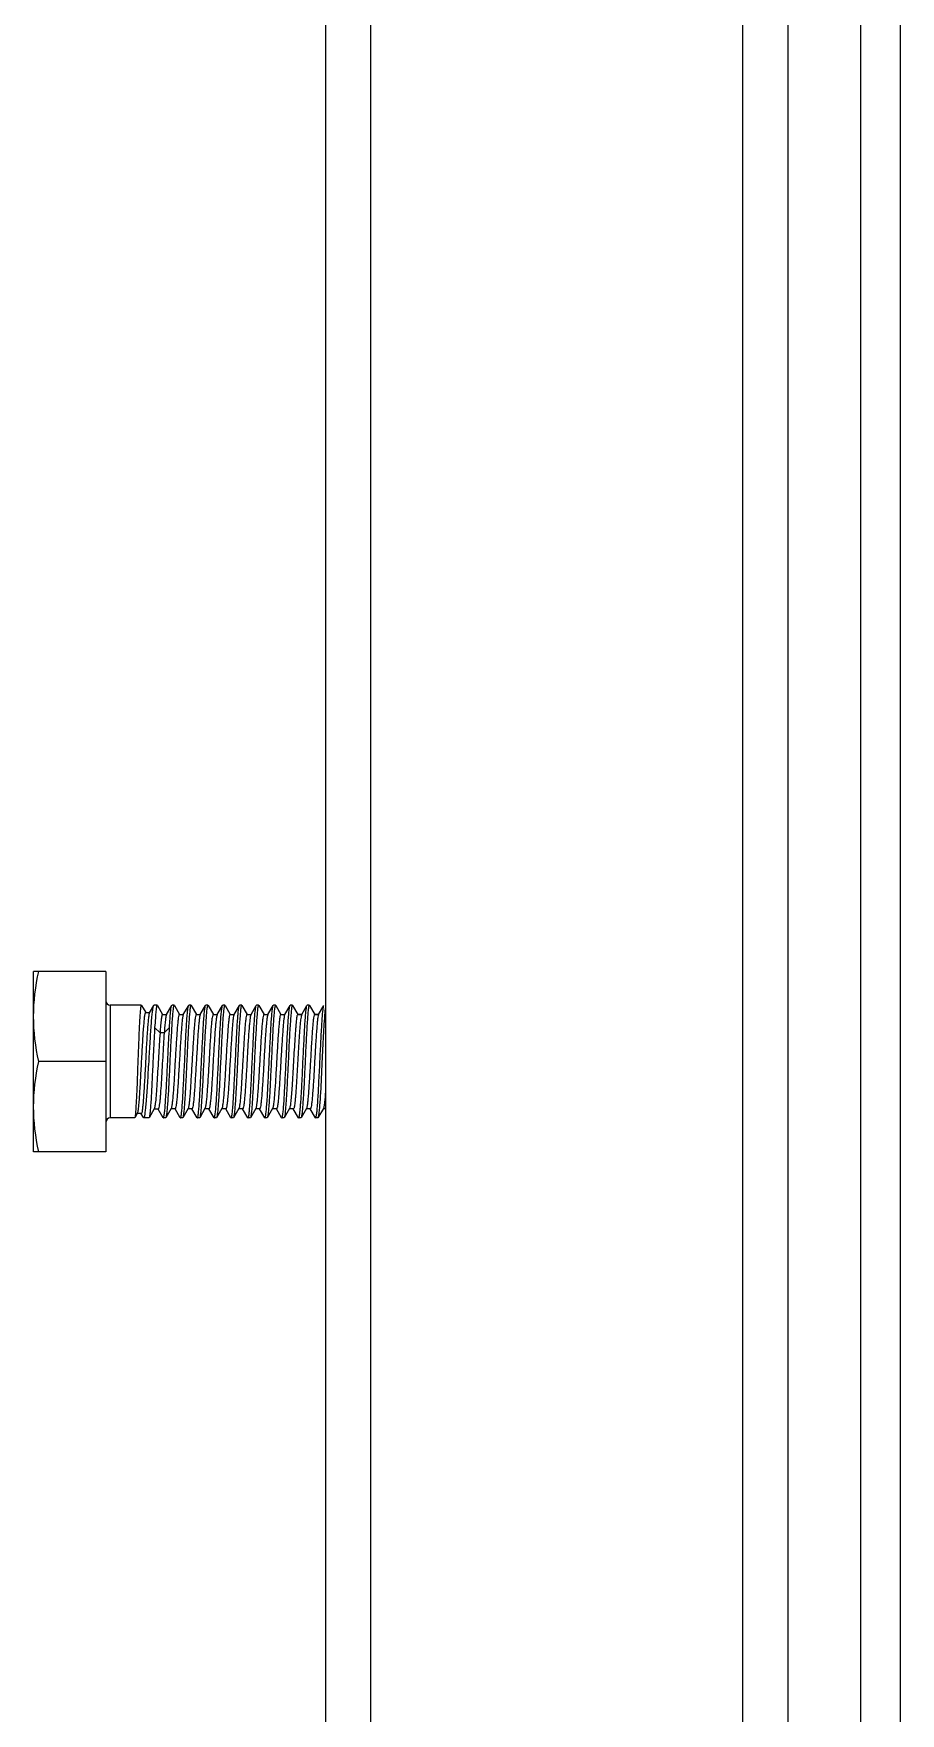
# Model space of a CAD drawing. Extents: x 1382187 to 1725648, y 860327 to 1571294.
# Drawn here: x 1535366 to 1535995, y 1236761 to 1237979 of the extents above; entities that cross this region are included whole.
import ezdxf

# ---------------------------------------------------------------- set-up
doc = ezdxf.new("R2010")
doc.units = 0
doc.header["$LTSCALE"] = 1000
doc.header["$MEASUREMENT"] = 0

msp = doc.modelspace()

# ---------------------------------------------------------------- linework, layer by layer
for p, q in [((1535995, 1236051.1), (1535995, 1238719.6)), ((1535966.4, 1236335.6), (1535966.4, 1238598.7)), ((1535578, 1238445.9), (1535578, 1235731)), ((1535610.7, 1238445.9), (1535610.7, 1235731)), ((1535880.5, 1238445.9), (1535880.5, 1235731)), ((1535913.3, 1238445.9), (1535913.3, 1235731)), ((1535366.2, 1237168.1), (1535366.2, 1237299)), ((1535418.5, 1237299), (1535366.2, 1237299)), ((1535418.5, 1237299), (1535418.5, 1237168.1)), ((1535421.8, 1237274.4), (1535421.8, 1237192.7)), ((1535444.3, 1237274.4), (1535421.8, 1237274.4)), ((1535444.5, 1237274.3), (1535444.3, 1237274.4)), ((1535444.5, 1237274.3), (1535447.5, 1237269.2)), ((1535447.4, 1237269.2), (1535450.3, 1237269.2)), ((1535450.3, 1237269), (1535453.3, 1237274.3)), ((1535453.3, 1237274.3), (1535453.5, 1237274.4)), ((1535455.8, 1237274.4), (1535453.5, 1237274.4)), ((1535456, 1237274.3), (1535455.8, 1237274.4)), ((1535456, 1237274.3), (1535459.8, 1237267.8)), ((1535459.7, 1237267.8), (1535462.6, 1237267.8)), ((1535462.5, 1237267.7), (1535466.4, 1237274.3)), ((1535468.1, 1237274.4), (1535466.6, 1237274.4)), ((1535468.3, 1237274.3), (1535468.1, 1237274.4)), ((1535468.3, 1237274.3), (1535472, 1237267.8)), ((1535471.9, 1237267.8), (1535474.9, 1237267.8)), ((1535474.8, 1237267.7), (1535474.7, 1237267.5)), ((1535474.8, 1237267.7), (1535478.7, 1237274.3)), ((1535478.7, 1237274.3), (1535478.8, 1237274.4)), ((1535480.4, 1237274.4), (1535478.8, 1237274.4)), ((1535480.5, 1237274.3), (1535480.4, 1237274.4)), ((1535480.5, 1237274.3), (1535484.3, 1237267.8)), ((1535484.2, 1237267.8), (1535487.2, 1237267.8)), ((1535487.1, 1237267.7), (1535487, 1237267.5)), ((1535487.1, 1237267.7), (1535490.9, 1237274.3)), ((1535490.9, 1237274.3), (1535491.1, 1237274.4)), ((1535492.6, 1237274.4), (1535491.1, 1237274.4)), ((1535492.8, 1237274.3), (1535492.6, 1237274.4)), ((1535492.8, 1237274.3), (1535496.6, 1237267.8)), ((1535496.5, 1237267.8), (1535499.4, 1237267.8)), ((1535499.3, 1237267.7), (1535503.2, 1237274.3)), ((1535499.3, 1237267.7), (1535499.3, 1237267.5)), ((1535503.2, 1237274.3), (1535503.4, 1237274.4)), ((1535504.9, 1237274.4), (1535503.4, 1237274.4)), ((1535505.1, 1237274.3), (1535504.9, 1237274.4)), ((1535505.1, 1237274.3), (1535508.8, 1237267.8)), ((1535508.7, 1237267.8), (1535511.7, 1237267.8)), ((1535511.6, 1237267.7), (1535515.5, 1237274.3)), ((1535517.2, 1237274.4), (1535515.6, 1237274.4)), ((1535517.3, 1237274.3), (1535517.2, 1237274.4)), ((1535517.3, 1237274.3), (1535521.1, 1237267.8)), ((1535521, 1237267.8), (1535524, 1237267.8)), ((1535523.9, 1237267.7), (1535523.8, 1237267.5)), ((1535523.9, 1237267.7), (1535527.7, 1237274.3)), ((1535527.7, 1237274.3), (1535527.9, 1237274.4)), ((1535529.4, 1237274.4), (1535527.9, 1237274.4)), ((1535529.6, 1237274.3), (1535529.4, 1237274.4)), ((1535529.6, 1237274.3), (1535533.4, 1237267.8)), ((1535533.3, 1237267.8), (1535536.2, 1237267.8)), ((1535536.1, 1237267.7), (1535536, 1237267.5)), ((1535536.1, 1237267.7), (1535540, 1237274.3)), ((1535540, 1237274.3), (1535540.2, 1237274.4)), ((1535541.7, 1237274.4), (1535540.2, 1237274.4)), ((1535541.9, 1237274.3), (1535541.7, 1237274.4)), ((1535541.9, 1237274.3), (1535545.6, 1237267.8)), ((1535545.5, 1237267.8), (1535548.5, 1237267.8)), ((1535548.4, 1237267.7), (1535548.3, 1237267.5)), ((1535548.4, 1237267.7), (1535552.3, 1237274.3)), ((1535552.3, 1237274.3), (1535552.4, 1237274.4)), ((1535554, 1237274.4), (1535552.4, 1237274.4)), ((1535554.1, 1237274.3), (1535554, 1237274.4)), ((1535554.1, 1237274.3), (1535557.9, 1237267.8)), ((1535557.8, 1237267.8), (1535560.8, 1237267.8)), ((1535560.8, 1237267.8), (1535557.9, 1237267.8)), ((1535560.7, 1237267.7), (1535564.5, 1237274.3)), ((1535564.5, 1237274.3), (1535564.7, 1237274.4)), ((1535566.2, 1237274.4), (1535564.7, 1237274.4)), ((1535566.4, 1237274.3), (1535566.2, 1237274.4)), ((1535566.4, 1237274.3), (1535570.2, 1237267.8)), ((1535570.1, 1237267.8), (1535573, 1237267.8)), ((1535573, 1237267.8), (1535570.2, 1237267.8)), ((1535572.9, 1237267.7), (1535572.8, 1237267.4)), ((1535572.9, 1237267.7), (1535576.8, 1237274.3)), ((1535457.9, 1237254.3), (1535454, 1237258.3)), ((1535464.8, 1237258.3), (1535460.9, 1237254.3)), ((1535460.9, 1237254.3), (1535457.9, 1237254.3)), ((1535418.5, 1237233.6), (1535369.9, 1237233.6)), ((1535501.9, 1237235.8), (1535501.8, 1237233.6)), ((1535512.6, 1237233.6), (1535512.7, 1237235.8)), ((1535441.4, 1237195.9), (1535439.6, 1237192.7)), ((1535444.3, 1237195.8), (1535441.3, 1237195.8)), ((1535445.9, 1237192.9), (1535444.2, 1237195.7)), ((1535453.7, 1237199.2), (1535450, 1237192.8)), ((1535456.6, 1237199.1), (1535453.6, 1237199.1)), ((1535460.1, 1237192.8), (1535456.5, 1237199.1)), ((1535466, 1237199.5), (1535462.1, 1237192.8)), ((1535468.9, 1237199.3), (1535465.9, 1237199.3)), ((1535472.5, 1237192.8), (1535468.8, 1237199.3)), ((1535478.3, 1237199.5), (1535474.4, 1237192.8)), ((1535481.1, 1237199.3), (1535478.2, 1237199.3)), ((1535484.8, 1237192.8), (1535481, 1237199.3)), ((1535490.5, 1237199.5), (1535486.7, 1237192.8)), ((1535493.4, 1237199.3), (1535490.4, 1237199.3)), ((1535497.1, 1237192.8), (1535493.3, 1237199.3)), ((1535502.8, 1237199.5), (1535498.9, 1237192.8)), ((1535505.7, 1237199.3), (1535502.7, 1237199.3)), ((1535509.3, 1237192.8), (1535505.6, 1237199.3)), ((1535515.1, 1237199.5), (1535511.2, 1237192.8)), ((1535517.9, 1237199.3), (1535515, 1237199.3)), ((1535521.6, 1237192.8), (1535517.8, 1237199.3)), ((1535527.3, 1237199.5), (1535523.5, 1237192.8)), ((1535530.2, 1237199.3), (1535527.2, 1237199.3)), ((1535533.9, 1237192.8), (1535530.1, 1237199.3)), ((1535539.6, 1237199.5), (1535535.7, 1237192.8)), ((1535542.5, 1237199.3), (1535539.5, 1237199.3)), ((1535546.1, 1237192.8), (1535542.4, 1237199.3)), ((1535551.9, 1237199.5), (1535548, 1237192.8)), ((1535554.7, 1237199.3), (1535551.8, 1237199.3)), ((1535558.4, 1237192.8), (1535554.6, 1237199.3)), ((1535564.1, 1237199.5), (1535560.2, 1237192.8)), ((1535567, 1237199.3), (1535564, 1237199.3)), ((1535570.7, 1237192.8), (1535566.9, 1237199.3)), ((1535576.4, 1237199.5), (1535572.5, 1237192.8)), ((1535578, 1237199.3), (1535576.3, 1237199.3)), ((1535439.5, 1237192.7), (1535421.8, 1237192.7)), ((1535439.6, 1237192.7), (1535439.5, 1237192.7)), ((1535445.9, 1237192.9), (1535446.1, 1237192.7)), ((1535449.8, 1237192.7), (1535446.1, 1237192.7)), ((1535450, 1237192.8), (1535449.8, 1237192.7)), ((1535460.1, 1237192.8), (1535460.3, 1237192.7)), ((1535462, 1237192.7), (1535460.3, 1237192.7)), ((1535462.1, 1237192.8), (1535462, 1237192.7)), ((1535472.5, 1237192.8), (1535472.7, 1237192.7)), ((1535474.2, 1237192.7), (1535472.7, 1237192.7)), ((1535474.4, 1237192.8), (1535474.2, 1237192.7)), ((1535484.8, 1237192.8), (1535485, 1237192.7)), ((1535486.5, 1237192.7), (1535485, 1237192.7)), ((1535486.7, 1237192.8), (1535486.5, 1237192.7)), ((1535497.1, 1237192.8), (1535497.2, 1237192.7)), ((1535498.8, 1237192.7), (1535497.2, 1237192.7)), ((1535498.9, 1237192.8), (1535498.8, 1237192.7)), ((1535509.3, 1237192.8), (1535509.5, 1237192.7)), ((1535511, 1237192.7), (1535509.5, 1237192.7)), ((1535511.2, 1237192.8), (1535511, 1237192.7)), ((1535521.6, 1237192.8), (1535521.8, 1237192.7)), ((1535523.3, 1237192.7), (1535521.8, 1237192.7)), ((1535523.5, 1237192.8), (1535523.3, 1237192.7)), ((1535533.9, 1237192.8), (1535534, 1237192.7)), ((1535535.6, 1237192.7), (1535534, 1237192.7)), ((1535535.7, 1237192.8), (1535535.6, 1237192.7)), ((1535546.1, 1237192.8), (1535546.3, 1237192.7)), ((1535547.8, 1237192.7), (1535546.3, 1237192.7)), ((1535548, 1237192.8), (1535547.8, 1237192.7)), ((1535558.4, 1237192.8), (1535558.6, 1237192.7)), ((1535560.1, 1237192.7), (1535558.6, 1237192.7)), ((1535560.2, 1237192.8), (1535560.1, 1237192.7)), ((1535570.7, 1237192.8), (1535570.8, 1237192.7)), ((1535572.4, 1237192.7), (1535570.8, 1237192.7)), ((1535572.5, 1237192.8), (1535572.4, 1237192.7)), ((1535418.5, 1237168.1), (1535366.2, 1237168.1))]:
    msp.add_line(p, q)
for centre, start, end in [((1535421.8, 1237277.7), 180, 270), ((1535421.8, 1237189.4), 90, 180)]:
    msp.add_arc(centre, 3.27, start, end)
for points in [[(1535366.2, 1237266.3), (1535366.2, 1237277.2), (1535367.6, 1237288.2), (1535369.9, 1237299)], [(1535369.9, 1237233.6), (1535367.6, 1237244.3), (1535366.2, 1237255.3), (1535366.2, 1237266.3)], [(1535366.2, 1237200.8), (1535366.2, 1237211.8), (1535367.6, 1237222.8), (1535369.9, 1237233.6)], [(1535369.9, 1237168.1), (1535367.6, 1237178.9), (1535366.2, 1237189.9), (1535366.2, 1237200.8)]]:
    msp.add_open_spline(points, degree=3)
for points, knots in [([(1535447.4, 1237269.2), (1535447.3, 1237269.2), (1535447.1, 1237268.9), (1535447, 1237268.4), (1535446.8, 1237267.6), (1535446.5, 1237265.8), (1535446.2, 1237262.8), (1535445.8, 1237258.5), (1535445.4, 1237253.2), (1535445.1, 1237247.1), (1535444.7, 1237240.6), (1535444.2, 1237231.4), (1535443.7, 1237222.5), (1535443.2, 1237213.9), (1535442.9, 1237208.4), (1535442.5, 1237203.7), (1535442.2, 1237200.1), (1535441.8, 1237197.6), (1535441.6, 1237196.3), (1535441.4, 1237195.9)], [0, 0, 0, 0, 0.003488, 0.010904, 0.022688, 0.038824, 0.083607, 0.143647, 0.216697, 0.300025, 0.390537, 0.484902, 0.671459, 0.756962, 0.833182, 0.897479, 0.947675, 0.982144, 1, 1, 1, 1]), ([(1535444.3, 1237274.4), (1535444.3, 1237274.4), (1535444.1, 1237274.1), (1535444, 1237273.6), (1535443.8, 1237272.6), (1535443.6, 1237270.5), (1535443.3, 1237267.1), (1535443, 1237262.1), (1535442.7, 1237256), (1535442.4, 1237249), (1535442.1, 1237241.4), (1535441.9, 1237236.2), (1535441.8, 1237233.6)], [0, 0, 0, 0, 0.006203, 0.021073, 0.045141, 0.078305, 0.170688, 0.294821, 0.44599, 0.618417, 0.805472, 1, 1, 1, 1]), ([(1535450.3, 1237269), (1535450, 1237268.6), (1535449.8, 1237267.3), (1535449.4, 1237264.7), (1535449.1, 1237260.9), (1535448.7, 1237256), (1535448.3, 1237250.3), (1535447.8, 1237241.7), (1535447.4, 1237232.6), (1535446.9, 1237223.6), (1535446.5, 1237217.1), (1535446.1, 1237211.2), (1535445.8, 1237206), (1535445.4, 1237201.8), (1535445.1, 1237198.7), (1535444.8, 1237196.8), (1535444.5, 1237196), (1535444.4, 1237195.8), (1535444.3, 1237195.8)], [0, 0, 0, 0, 0.018844, 0.055045, 0.107437, 0.174076, 0.252464, 0.339678, 0.527511, 0.621285, 0.710453, 0.791854, 0.862644, 0.920393, 0.963178, 0.989688, 0.996707, 1, 1, 1, 1]), ([(1535449.9, 1237233.6), (1535450.2, 1237238.5), (1535450.6, 1237245.6), (1535451.2, 1237254.8), (1535451.6, 1237260.8), (1535452, 1237265.8), (1535452.4, 1237269.7), (1535452.8, 1237272.4), (1535453, 1237273.8), (1535453.3, 1237274.3)], [0, 0, 0, 0, 0.361155, 0.526427, 0.673911, 0.798642, 0.896457, 0.964179, 1, 1, 1, 1]), ([(1535455.8, 1237274.4), (1535455.7, 1237274.4), (1535455.5, 1237274), (1535455.3, 1237273.2), (1535455.1, 1237271.9), (1535454.9, 1237270), (1535454.7, 1237267.7), (1535454.4, 1237263.8), (1535454.2, 1237260.6), (1535454, 1237258.3)], [0, 0, 0, 0, 0.021546, 0.072917, 0.155846, 0.269667, 0.412995, 0.584026, 1, 1, 1, 1]), ([(1535459.7, 1237267.8), (1535459.6, 1237267.8), (1535459.3, 1237267.4), (1535459.2, 1237266.8), (1535459, 1237265.7), (1535458.6, 1237263.4), (1535458.3, 1237259.5), (1535458, 1237256.2), (1535457.9, 1237254.3)], [0, 0, 0, 0, 0.023235, 0.075178, 0.15823, 0.271917, 0.585415, 1, 1, 1, 1]), ([(1535462.5, 1237267.7), (1535462.3, 1237267.2), (1535462.1, 1237265.8), (1535461.7, 1237263.1), (1535461.3, 1237259.1), (1535461.1, 1237256), (1535460.9, 1237254.3)], [0, 0, 0, 0, 0.108395, 0.316903, 0.618184, 1, 1, 1, 1]), ([(1535464.8, 1237258.3), (1535464.9, 1237260.4), (1535465.1, 1237264.1), (1535465.5, 1237268.9), (1535465.8, 1237272), (1535466.1, 1237273.6), (1535466.3, 1237274.1), (1535466.4, 1237274.3)], [0, 0, 0, 0, 0.387446, 0.690986, 0.897716, 0.962073, 1, 1, 1, 1]), ([(1535468.1, 1237274.4), (1535468, 1237274.4), (1535467.8, 1237274.1), (1535467.7, 1237273.6), (1535467.5, 1237272.6), (1535467.2, 1237270.5), (1535466.9, 1237267.1), (1535466.5, 1237262.1), (1535466.2, 1237256), (1535465.8, 1237249), (1535465.4, 1237241.4), (1535465.2, 1237236.2), (1535465, 1237233.6)], [0, 0, 0, 0, 0.006697, 0.021779, 0.045964, 0.079194, 0.171609, 0.295674, 0.446694, 0.618911, 0.805729, 1, 1, 1, 1]), ([(1535471.9, 1237267.8), (1535471.9, 1237267.8), (1535471.7, 1237267.6), (1535471.4, 1237266.8), (1535471.1, 1237265), (1535470.8, 1237262.1), (1535470.4, 1237258.1), (1535470.1, 1237253.2), (1535469.7, 1237247.7), (1535469.3, 1237241.6), (1535468.8, 1237233.1), (1535468.4, 1237224.7), (1535467.9, 1237216.7), (1535467.5, 1237211.4), (1535467.1, 1237207), (1535466.8, 1237203.5), (1535466.4, 1237201.1), (1535466.2, 1237199.8), (1535466, 1237199.5)], [0, 0, 0, 0, 0.003515, 0.010772, 0.037949, 0.081609, 0.140308, 0.211978, 0.294061, 0.383612, 0.477415, 0.664253, 0.750571, 0.827952, 0.893624, 0.945254, 0.981055, 1, 1, 1, 1]), ([(1535466.4, 1237274.3), (1535466.4, 1237274.3), (1535466.5, 1237274.4), (1535466.5, 1237274.4), (1535466.6, 1237274.4)], [0, 0, 0, 0, 0.600476, 1, 1, 1, 1]), ([(1535474.7, 1237267.5), (1535474.5, 1237267), (1535474.3, 1237265.7), (1535473.9, 1237263.1), (1535473.6, 1237259.5), (1535473.1, 1237253), (1535472.5, 1237243.4), (1535471.9, 1237233.3), (1535471.4, 1237225), (1535471.1, 1237219), (1535470.7, 1237213.6), (1535470.4, 1237208.8), (1535470, 1237204.9), (1535469.7, 1237202.1), (1535469.4, 1237200.3), (1535469.1, 1237199.5), (1535468.9, 1237199.3), (1535468.9, 1237199.3)], [0, 0, 0, 0, 0.022098, 0.060554, 0.114206, 0.18123, 0.34569, 0.53115, 0.623722, 0.711849, 0.792446, 0.862698, 0.92016, 0.962863, 0.989437, 0.99654, 1, 1, 1, 1]), ([(1535475.8, 1237233.6), (1535476, 1237238.5), (1535476.3, 1237245.7), (1535476.8, 1237255), (1535477.2, 1237260.9), (1535477.5, 1237266), (1535477.9, 1237269.9), (1535478.2, 1237272.5), (1535478.4, 1237273.9), (1535478.7, 1237274.3)], [0, 0, 0, 0, 0.363963, 0.530225, 0.678242, 0.802937, 0.90006, 0.966368, 1, 1, 1, 1]), ([(1535480.4, 1237274.4), (1535480.3, 1237274.4), (1535480.1, 1237274.1), (1535479.9, 1237273.6), (1535479.7, 1237272.6), (1535479.5, 1237270.5), (1535479.2, 1237267.1), (1535478.8, 1237262.1), (1535478.4, 1237256), (1535478, 1237249), (1535477.7, 1237241.4), (1535477.4, 1237236.2), (1535477.3, 1237233.6)], [0, 0, 0, 0, 0.006689, 0.021764, 0.045941, 0.079165, 0.171569, 0.295632, 0.446659, 0.618889, 0.805716, 1, 1, 1, 1]), ([(1535484.2, 1237267.8), (1535484.1, 1237267.8), (1535483.9, 1237267.6), (1535483.7, 1237266.8), (1535483.4, 1237265), (1535483, 1237262.1), (1535482.7, 1237258.1), (1535482.3, 1237253.2), (1535482, 1237247.7), (1535481.6, 1237241.6), (1535481.1, 1237233.1), (1535480.6, 1237224.7), (1535480.1, 1237216.7), (1535479.8, 1237211.4), (1535479.4, 1237207), (1535479.1, 1237203.5), (1535478.7, 1237201.1), (1535478.5, 1237199.8), (1535478.3, 1237199.5)], [0, 0, 0, 0, 0.003515, 0.010772, 0.037949, 0.081609, 0.140308, 0.211978, 0.294061, 0.383612, 0.477415, 0.664253, 0.750571, 0.827952, 0.893624, 0.945254, 0.981055, 1, 1, 1, 1]), ([(1535487, 1237267.5), (1535486.8, 1237267), (1535486.6, 1237265.6), (1535486.2, 1237263.1), (1535485.9, 1237259.4), (1535485.3, 1237252.9), (1535484.8, 1237243.4), (1535484.2, 1237233.3), (1535483.7, 1237224.9), (1535483.3, 1237219), (1535483, 1237213.5), (1535482.6, 1237208.8), (1535482.3, 1237204.9), (1535481.9, 1237202.1), (1535481.6, 1237200.3), (1535481.4, 1237199.5), (1535481.2, 1237199.3), (1535481.1, 1237199.3)], [0, 0, 0, 0, 0.022237, 0.060809, 0.11455, 0.181633, 0.346125, 0.531524, 0.624042, 0.712107, 0.792639, 0.862829, 0.920237, 0.962898, 0.989446, 0.996542, 1, 1, 1, 1]), ([(1535488, 1237233.6), (1535488.3, 1237238.5), (1535488.6, 1237245.7), (1535489.1, 1237255), (1535489.4, 1237260.9), (1535489.8, 1237266), (1535490.1, 1237269.9), (1535490.5, 1237272.5), (1535490.7, 1237273.9), (1535490.9, 1237274.3)], [0, 0, 0, 0, 0.363959, 0.530225, 0.678245, 0.80294, 0.900061, 0.966367, 1, 1, 1, 1]), ([(1535492.6, 1237274.4), (1535492.5, 1237274.4), (1535492.4, 1237274.1), (1535492.2, 1237273.6), (1535492, 1237272.6), (1535491.7, 1237270.5), (1535491.4, 1237267.1), (1535491.1, 1237262.1), (1535490.7, 1237256), (1535490.3, 1237249), (1535489.9, 1237241.4), (1535489.7, 1237236.2), (1535489.6, 1237233.6)], [0, 0, 0, 0, 0.00668, 0.021743, 0.045911, 0.079128, 0.171521, 0.29558, 0.446613, 0.618858, 0.805701, 1, 1, 1, 1]), ([(1535496.5, 1237267.8), (1535496.4, 1237267.8), (1535496.2, 1237267.6), (1535496, 1237266.8), (1535495.6, 1237265), (1535495.3, 1237262.1), (1535494.9, 1237258.1), (1535494.6, 1237253.2), (1535494.2, 1237247.7), (1535493.9, 1237241.6), (1535493.4, 1237233.1), (1535492.9, 1237224.7), (1535492.4, 1237216.7), (1535492, 1237211.4), (1535491.7, 1237207), (1535491.3, 1237203.5), (1535491, 1237201.1), (1535490.7, 1237199.8), (1535490.5, 1237199.5)], [0, 0, 0, 0, 0.003515, 0.010772, 0.037949, 0.081609, 0.140308, 0.211978, 0.294061, 0.383612, 0.477416, 0.664253, 0.750571, 0.827952, 0.893624, 0.945254, 0.981055, 1, 1, 1, 1]), ([(1535499.3, 1237267.5), (1535499.1, 1237267), (1535498.8, 1237265.6), (1535498.5, 1237263), (1535498.1, 1237259.4), (1535497.6, 1237252.9), (1535497, 1237243.4), (1535496.4, 1237233.3), (1535496, 1237224.9), (1535495.6, 1237219), (1535495.3, 1237213.5), (1535494.9, 1237208.8), (1535494.5, 1237204.9), (1535494.2, 1237202.1), (1535493.9, 1237200.3), (1535493.7, 1237199.5), (1535493.5, 1237199.3), (1535493.4, 1237199.3)], [0, 0, 0, 0, 0.022376, 0.061065, 0.114893, 0.182035, 0.346559, 0.531898, 0.624361, 0.712364, 0.792832, 0.86296, 0.920314, 0.962934, 0.989455, 0.996544, 1, 1, 1, 1]), ([(1535500.3, 1237233.6), (1535500.5, 1237238.5), (1535500.9, 1237245.7), (1535501.4, 1237255), (1535501.7, 1237260.9), (1535502.1, 1237266), (1535502.4, 1237269.9), (1535502.8, 1237272.5), (1535503, 1237273.9), (1535503.2, 1237274.3)], [0, 0, 0, 0, 0.363957, 0.530226, 0.678247, 0.80294, 0.900059, 0.966367, 1, 1, 1, 1]), ([(1535504.9, 1237274.4), (1535504.8, 1237274.4), (1535504.6, 1237274.1), (1535504.5, 1237273.6), (1535504.3, 1237272.7), (1535504, 1237270.8), (1535503.7, 1237267.6), (1535503.4, 1237262.9), (1535503, 1237257.1), (1535502.7, 1237250.5), (1535502.3, 1237243.3), (1535502.1, 1237238.3), (1535501.9, 1237235.8)], [0, 0, 0, 0, 0.006689, 0.021571, 0.045424, 0.078208, 0.169526, 0.292465, 0.442701, 0.6149, 0.802905, 1, 1, 1, 1]), ([(1535508.7, 1237267.8), (1535508.6, 1237267.8), (1535508.5, 1237267.6), (1535508.2, 1237266.8), (1535507.9, 1237265), (1535507.6, 1237262.1), (1535507.2, 1237258.1), (1535506.9, 1237253.3), (1535506.4, 1237245.6), (1535506, 1237239.6), (1535505.8, 1237235.4)], [0, 0, 0, 0, 0.007368, 0.022553, 0.07941, 0.170757, 0.293599, 0.443643, 0.615565, 1, 1, 1, 1]), ([(1535511.6, 1237267.7), (1535511.4, 1237267.3), (1535511.2, 1237266.2), (1535510.8, 1237264.1), (1535510.5, 1237261), (1535510.2, 1237257), (1535509.9, 1237252.3), (1535509.4, 1237245), (1535509.1, 1237239.3), (1535508.8, 1237235.4)], [0, 0, 0, 0, 0.036414, 0.10397, 0.201071, 0.324823, 0.471425, 0.636308, 1, 1, 1, 1]), ([(1535512.7, 1237235.8), (1535512.9, 1237240.5), (1535513.2, 1237247.4), (1535513.7, 1237256.1), (1535514, 1237261.8), (1535514.4, 1237266.5), (1535514.7, 1237270.2), (1535515, 1237272.6), (1535515.2, 1237273.9), (1535515.5, 1237274.3)], [0, 0, 0, 0, 0.367266, 0.533405, 0.680662, 0.804347, 0.900563, 0.966339, 1, 1, 1, 1]), ([(1535517.2, 1237274.4), (1535517.1, 1237274.4), (1535516.9, 1237274.1), (1535516.7, 1237273.6), (1535516.5, 1237272.6), (1535516.3, 1237270.5), (1535516, 1237267.1), (1535515.6, 1237262.1), (1535515.2, 1237256), (1535514.8, 1237249), (1535514.5, 1237241.4), (1535514.2, 1237236.2), (1535514.1, 1237233.6)], [0, 0, 0, 0, 0.006689, 0.021763, 0.04594, 0.079164, 0.171568, 0.295631, 0.446657, 0.618886, 0.805714, 1, 1, 1, 1]), ([(1535521, 1237267.8), (1535520.9, 1237267.8), (1535520.7, 1237267.6), (1535520.5, 1237266.8), (1535520.2, 1237265), (1535519.8, 1237262.1), (1535519.5, 1237258.1), (1535519.1, 1237253.2), (1535518.8, 1237247.7), (1535518.4, 1237241.6), (1535517.9, 1237233.1), (1535517.4, 1237224.7), (1535516.9, 1237216.7), (1535516.6, 1237211.4), (1535516.2, 1237207), (1535515.9, 1237203.5), (1535515.5, 1237201.1), (1535515.3, 1237199.8), (1535515.1, 1237199.5)], [0, 0, 0, 0, 0.003516, 0.010772, 0.037949, 0.081609, 0.140308, 0.211978, 0.294061, 0.383612, 0.477416, 0.664254, 0.750571, 0.827952, 0.893624, 0.945254, 0.981055, 1, 1, 1, 1]), ([(1535515.5, 1237274.3), (1535515.5, 1237274.3), (1535515.5, 1237274.4), (1535515.6, 1237274.4), (1535515.6, 1237274.4)], [0, 0, 0, 0, 0.600612, 1, 1, 1, 1]), ([(1535523.8, 1237267.5), (1535523.6, 1237267), (1535523.3, 1237265.6), (1535523, 1237263), (1535522.6, 1237259.3), (1535522.1, 1237252.8), (1535521.5, 1237243.3), (1535521, 1237233.2), (1535520.5, 1237224.9), (1535520.1, 1237218.9), (1535519.8, 1237213.5), (1535519.4, 1237208.8), (1535519.1, 1237204.9), (1535518.7, 1237202), (1535518.4, 1237200.3), (1535518.2, 1237199.5), (1535518, 1237199.3), (1535517.9, 1237199.3)], [0, 0, 0, 0, 0.022654, 0.061574, 0.115578, 0.182837, 0.347426, 0.532643, 0.624999, 0.712877, 0.793216, 0.863221, 0.920468, 0.963004, 0.989473, 0.996549, 1, 1, 1, 1]), ([(1535524.8, 1237233.6), (1535525.1, 1237238.5), (1535525.4, 1237245.7), (1535525.9, 1237255), (1535526.2, 1237260.9), (1535526.6, 1237266), (1535526.9, 1237269.9), (1535527.3, 1237272.5), (1535527.5, 1237273.9), (1535527.7, 1237274.3)], [0, 0, 0, 0, 0.363961, 0.530225, 0.678245, 0.802939, 0.90006, 0.966367, 1, 1, 1, 1]), ([(1535529.4, 1237274.4), (1535529.3, 1237274.4), (1535529.2, 1237274.1), (1535529, 1237273.6), (1535528.8, 1237272.6), (1535528.5, 1237270.5), (1535528.2, 1237267.1), (1535527.9, 1237262.1), (1535527.5, 1237256), (1535527.1, 1237249), (1535526.7, 1237241.4), (1535526.5, 1237236.2), (1535526.4, 1237233.6)], [0, 0, 0, 0, 0.006676, 0.021733, 0.045899, 0.079113, 0.171508, 0.295569, 0.446596, 0.61884, 0.805693, 1, 1, 1, 1]), ([(1535533.3, 1237267.8), (1535533.2, 1237267.8), (1535533, 1237267.6), (1535532.8, 1237266.8), (1535532.4, 1237265), (1535532.1, 1237262.1), (1535531.7, 1237258.1), (1535531.4, 1237253.2), (1535531, 1237247.7), (1535530.7, 1237241.6), (1535530.2, 1237233.1), (1535529.7, 1237224.7), (1535529.2, 1237216.7), (1535528.8, 1237211.4), (1535528.5, 1237207), (1535528.1, 1237203.5), (1535527.8, 1237201.1), (1535527.5, 1237199.8), (1535527.3, 1237199.5)], [0, 0, 0, 0, 0.003516, 0.010771, 0.037949, 0.081609, 0.140308, 0.211978, 0.294061, 0.383613, 0.477416, 0.664254, 0.750571, 0.827952, 0.893624, 0.945254, 0.981055, 1, 1, 1, 1]), ([(1535536, 1237267.5), (1535535.9, 1237267), (1535535.6, 1237265.6), (1535535.3, 1237263), (1535534.9, 1237259.3), (1535534.4, 1237252.8), (1535533.8, 1237243.3), (1535533.2, 1237233.2), (1535532.8, 1237224.8), (1535532.4, 1237218.9), (1535532, 1237213.5), (1535531.7, 1237208.8), (1535531.3, 1237204.9), (1535531, 1237202), (1535530.7, 1237200.3), (1535530.5, 1237199.5), (1535530.3, 1237199.3), (1535530.2, 1237199.3)], [0, 0, 0, 0, 0.022792, 0.061828, 0.11592, 0.183237, 0.347858, 0.533014, 0.625317, 0.713133, 0.793408, 0.863351, 0.920544, 0.963039, 0.989482, 0.996551, 1, 1, 1, 1]), ([(1535537.1, 1237233.6), (1535537.3, 1237238.5), (1535537.7, 1237245.7), (1535538.2, 1237255), (1535538.5, 1237260.9), (1535538.9, 1237266), (1535539.2, 1237269.9), (1535539.6, 1237272.5), (1535539.8, 1237273.9), (1535540, 1237274.3)], [0, 0, 0, 0, 0.363962, 0.530226, 0.678239, 0.802933, 0.900057, 0.966368, 1, 1, 1, 1]), ([(1535541.7, 1237274.4), (1535541.6, 1237274.4), (1535541.4, 1237274.1), (1535541.3, 1237273.6), (1535541.1, 1237272.6), (1535540.8, 1237270.5), (1535540.5, 1237267.1), (1535540.1, 1237262.1), (1535539.7, 1237256), (1535539.4, 1237249), (1535539, 1237241.4), (1535538.8, 1237236.2), (1535538.6, 1237233.6)], [0, 0, 0, 0, 0.006697, 0.021779, 0.045964, 0.079195, 0.171609, 0.295674, 0.446694, 0.618911, 0.805729, 1, 1, 1, 1]), ([(1535545.5, 1237267.8), (1535545.4, 1237267.8), (1535545.3, 1237267.6), (1535545, 1237266.8), (1535544.7, 1237265), (1535544.4, 1237262.1), (1535544, 1237258.1), (1535543.6, 1237253.2), (1535543.3, 1237247.7), (1535542.9, 1237241.6), (1535542.4, 1237233.1), (1535542, 1237224.7), (1535541.5, 1237216.7), (1535541.1, 1237211.4), (1535540.7, 1237207), (1535540.4, 1237203.5), (1535540, 1237201.1), (1535539.8, 1237199.8), (1535539.6, 1237199.5)], [0, 0, 0, 0, 0.003516, 0.010771, 0.037949, 0.081609, 0.140308, 0.211978, 0.294061, 0.383613, 0.477416, 0.664254, 0.750571, 0.827952, 0.893624, 0.945254, 0.981055, 1, 1, 1, 1]), ([(1535548.3, 1237267.5), (1535548.1, 1237267), (1535547.9, 1237265.6), (1535547.5, 1237262.9), (1535547.2, 1237259.3), (1535546.7, 1237252.7), (1535546.1, 1237243.2), (1535545.5, 1237233.2), (1535545, 1237224.8), (1535544.7, 1237218.9), (1535544.3, 1237213.5), (1535544, 1237208.7), (1535543.6, 1237204.9), (1535543.3, 1237202), (1535543, 1237200.3), (1535542.7, 1237199.5), (1535542.5, 1237199.3), (1535542.5, 1237199.3)], [0, 0, 0, 0, 0.022931, 0.062083, 0.116262, 0.183637, 0.34829, 0.533386, 0.625634, 0.713389, 0.793599, 0.863481, 0.920621, 0.963074, 0.989491, 0.996553, 1, 1, 1, 1]), ([(1535549.4, 1237233.6), (1535549.6, 1237238.5), (1535549.9, 1237245.7), (1535550.4, 1237255), (1535550.8, 1237260.9), (1535551.1, 1237266), (1535551.5, 1237269.9), (1535551.8, 1237272.5), (1535552, 1237273.9), (1535552.3, 1237274.3)], [0, 0, 0, 0, 0.363963, 0.530225, 0.678242, 0.802937, 0.90006, 0.966368, 1, 1, 1, 1]), ([(1535554, 1237274.4), (1535553.9, 1237274.4), (1535553.7, 1237274.1), (1535553.5, 1237273.6), (1535553.3, 1237272.6), (1535553.1, 1237270.5), (1535552.8, 1237267.1), (1535552.4, 1237262.1), (1535552, 1237256), (1535551.6, 1237249), (1535551.3, 1237241.4), (1535551, 1237236.2), (1535550.9, 1237233.6)], [0, 0, 0, 0, 0.006686, 0.021758, 0.045933, 0.079154, 0.171555, 0.295617, 0.446646, 0.618881, 0.805711, 1, 1, 1, 1]), ([(1535557.8, 1237267.8), (1535557.7, 1237267.8), (1535557.4, 1237267.3), (1535557.2, 1237266.5), (1535557, 1237265), (1535556.7, 1237263), (1535556.5, 1237260.5), (1535556.1, 1237256.2), (1535555.7, 1237250), (1535555.2, 1237241.9), (1535554.7, 1237233.1), (1535554.2, 1237224.4), (1535553.9, 1237218.7), (1535553.7, 1237215.9)], [0, 0, 0, 0, 0.007549, 0.025288, 0.053782, 0.092698, 0.14142, 0.199125, 0.337396, 0.498012, 0.669894, 0.841157, 1, 1, 1, 1]), ([(1535560.7, 1237267.7), (1535560.5, 1237267.4), (1535560.4, 1237266.8), (1535560, 1237264.9), (1535559.6, 1237261.2), (1535559.1, 1237255.6), (1535558.7, 1237248.6), (1535558.2, 1237240.7), (1535557.6, 1237229.7), (1535557.1, 1237221.4), (1535556.7, 1237215.9)], [0, 0, 0, 0, 0.014139, 0.038106, 0.114569, 0.22512, 0.362916, 0.519336, 0.684562, 1, 1, 1, 1]), ([(1535561.6, 1237233.6), (1535561.9, 1237238.5), (1535562.2, 1237245.7), (1535562.7, 1237255), (1535563, 1237260.9), (1535563.4, 1237266), (1535563.7, 1237269.9), (1535564.1, 1237272.5), (1535564.3, 1237273.9), (1535564.5, 1237274.3)], [0, 0, 0, 0, 0.363958, 0.530225, 0.678245, 0.80294, 0.90006, 0.966367, 1, 1, 1, 1]), ([(1535566.2, 1237274.4), (1535566.1, 1237274.4), (1535566, 1237274.1), (1535565.8, 1237273.6), (1535565.6, 1237272.6), (1535565.3, 1237270.5), (1535565, 1237267.1), (1535564.7, 1237262.1), (1535564.3, 1237256), (1535563.9, 1237249), (1535563.5, 1237241.4), (1535563.3, 1237236.2), (1535563.2, 1237233.6)], [0, 0, 0, 0, 0.006677, 0.021736, 0.045902, 0.079117, 0.171507, 0.295565, 0.446598, 0.618848, 0.805696, 1, 1, 1, 1]), ([(1535570.1, 1237267.8), (1535570, 1237267.8), (1535569.8, 1237267.6), (1535569.6, 1237266.8), (1535569.2, 1237265), (1535568.9, 1237262.1), (1535568.5, 1237258.1), (1535568.2, 1237253.2), (1535567.8, 1237247.7), (1535567.5, 1237241.6), (1535567, 1237233.1), (1535566.5, 1237224.7), (1535566, 1237216.7), (1535565.6, 1237211.4), (1535565.3, 1237207), (1535564.9, 1237203.5), (1535564.6, 1237201.1), (1535564.3, 1237199.8), (1535564.1, 1237199.5)], [0, 0, 0, 0, 0.003516, 0.010771, 0.037949, 0.081609, 0.140308, 0.211978, 0.294061, 0.383613, 0.477416, 0.664254, 0.750571, 0.827952, 0.893624, 0.945254, 0.981055, 1, 1, 1, 1]), ([(1535572.8, 1237267.4), (1535572.6, 1237266.9), (1535572.4, 1237265.5), (1535572, 1237262.9), (1535571.7, 1237259.2), (1535571.2, 1237252.7), (1535570.6, 1237243.2), (1535570, 1237233.1), (1535569.6, 1237224.8), (1535569.2, 1237218.8), (1535568.8, 1237213.4), (1535568.5, 1237208.7), (1535568.1, 1237204.9), (1535567.8, 1237202), (1535567.5, 1237200.3), (1535567.2, 1237199.5), (1535567.1, 1237199.3), (1535567, 1237199.3)], [0, 0, 0, 0, 0.023208, 0.06259, 0.116944, 0.184435, 0.349152, 0.534126, 0.626268, 0.713899, 0.79398, 0.86374, 0.920773, 0.963144, 0.989509, 0.996558, 1, 1, 1, 1]), ([(1535573.9, 1237233.6), (1535574.1, 1237238.5), (1535574.5, 1237245.7), (1535575, 1237255), (1535575.3, 1237260.9), (1535575.7, 1237266), (1535576, 1237269.9), (1535576.4, 1237272.5), (1535576.6, 1237273.9), (1535576.8, 1237274.3)], [0, 0, 0, 0, 0.363957, 0.530228, 0.678248, 0.80294, 0.900058, 0.966367, 1, 1, 1, 1]), ([(1535578, 1237273), (1535577.6, 1237271.2), (1535577.2, 1237266.3), (1535576.6, 1237257.6), (1535576, 1237246.2), (1535575.6, 1237237.9), (1535575.4, 1237233.6)], [0, 0, 0, 0, 0.140058, 0.370691, 0.667791, 1, 1, 1, 1]), ([(1535454, 1237258.3), (1535453.9, 1237256.4), (1535453.5, 1237248.2), (1535453.1, 1237239.9), (1535452.8, 1237233.6)], [0, 0, 0, 0, 0.22604, 1, 1, 1, 1]), ([(1535463.5, 1237233.6), (1535463.6, 1237235.8), (1535464, 1237244), (1535464.4, 1237252.3), (1535464.8, 1237258.3)], [0, 0, 0, 0, 0.2673, 1, 1, 1, 1]), ([(1535457.9, 1237254.3), (1535457.5, 1237248.7), (1535457, 1237240.1), (1535456.3, 1237228.6), (1535455.8, 1237220), (1535455.3, 1237212.4), (1535454.9, 1237206.9), (1535454.5, 1237203.4), (1535454.3, 1237201.5), (1535454, 1237200.2), (1535453.8, 1237199.5), (1535453.7, 1237199.2)], [0, 0, 0, 0, 0.303539, 0.468638, 0.62733, 0.768529, 0.882427, 0.926602, 0.961222, 0.985757, 1, 1, 1, 1]), ([(1535460.9, 1237254.3), (1535460.7, 1237251.5), (1535460.4, 1237245.7), (1535459.8, 1237236.6), (1535459.3, 1237227.4), (1535458.8, 1237218.6), (1535458.3, 1237211.8), (1535458, 1237207.2), (1535457.7, 1237204.4), (1535457.4, 1237202.2), (1535457.2, 1237200.5), (1535457, 1237199.6), (1535456.7, 1237199.1), (1535456.6, 1237199.1)], [0, 0, 0, 0, 0.15003, 0.317321, 0.489066, 0.652114, 0.794019, 0.853588, 0.904016, 0.944371, 0.97394, 0.992316, 1, 1, 1, 1]), ([(1535441.8, 1237233.6), (1535441.6, 1237228.5), (1535441.4, 1237221.2), (1535441, 1237211.9), (1535440.7, 1237205.9), (1535440.4, 1237200.9), (1535440.2, 1237197), (1535439.9, 1237194.4), (1535439.8, 1237193.1), (1535439.6, 1237192.7)], [0, 0, 0, 0, 0.36864, 0.53657, 0.68548, 0.810114, 0.906077, 0.97003, 1, 1, 1, 1]), ([(1535446.1, 1237192.7), (1535446.2, 1237192.7), (1535446.5, 1237193), (1535446.8, 1237194), (1535447.2, 1237196.3), (1535447.6, 1237200), (1535448.1, 1237205), (1535448.5, 1237211.1), (1535449, 1237218.1), (1535449.4, 1237225.7), (1535449.7, 1237230.9), (1535449.9, 1237233.6)], [0, 0, 0, 0, 0.007547, 0.022985, 0.080637, 0.173055, 0.296975, 0.447746, 0.61965, 0.806111, 1, 1, 1, 1]), ([(1535452.8, 1237233.6), (1535452.5, 1237228.6), (1535452.2, 1237221.3), (1535451.7, 1237212.1), (1535451.4, 1237206.1), (1535451, 1237201.1), (1535450.7, 1237197.2), (1535450.4, 1237194.6), (1535450.2, 1237193.2), (1535450, 1237192.8)], [0, 0, 0, 0, 0.365079, 0.53175, 0.679987, 0.804667, 0.901508, 0.967249, 1, 1, 1, 1]), ([(1535460.3, 1237192.7), (1535460.4, 1237192.7), (1535460.6, 1237193), (1535460.7, 1237193.6), (1535460.9, 1237194.6), (1535461.2, 1237196.6), (1535461.6, 1237200), (1535461.9, 1237205), (1535462.3, 1237211.1), (1535462.7, 1237218.1), (1535463.1, 1237225.7), (1535463.3, 1237230.9), (1535463.5, 1237233.6)], [0, 0, 0, 0, 0.006868, 0.022, 0.046199, 0.079427, 0.17181, 0.295831, 0.44681, 0.618994, 0.805771, 1, 1, 1, 1]), ([(1535465, 1237233.6), (1535464.8, 1237228.6), (1535464.4, 1237221.4), (1535464, 1237212.1), (1535463.6, 1237206.2), (1535463.2, 1237201.2), (1535462.9, 1237197.2), (1535462.5, 1237194.6), (1535462.3, 1237193.2), (1535462.1, 1237192.8)], [0, 0, 0, 0, 0.364025, 0.530311, 0.678341, 0.803035, 0.90014, 0.966414, 1, 1, 1, 1]), ([(1535472.7, 1237192.7), (1535472.8, 1237192.7), (1535473, 1237193), (1535473.1, 1237193.6), (1535473.3, 1237194.6), (1535473.6, 1237196.6), (1535473.9, 1237200), (1535474.3, 1237205), (1535474.6, 1237211.1), (1535475, 1237218.1), (1535475.4, 1237225.7), (1535475.6, 1237230.9), (1535475.8, 1237233.6)], [0, 0, 0, 0, 0.006693, 0.021771, 0.045952, 0.079179, 0.171588, 0.295652, 0.446676, 0.6189, 0.805722, 1, 1, 1, 1]), ([(1535477.3, 1237233.6), (1535477.1, 1237228.6), (1535476.7, 1237221.4), (1535476.2, 1237212.1), (1535475.9, 1237206.2), (1535475.5, 1237201.2), (1535475.2, 1237197.2), (1535474.8, 1237194.6), (1535474.6, 1237193.2), (1535474.4, 1237192.8)], [0, 0, 0, 0, 0.364027, 0.530312, 0.678339, 0.803032, 0.900139, 0.966415, 1, 1, 1, 1]), ([(1535485, 1237192.7), (1535485, 1237192.7), (1535485.2, 1237193), (1535485.4, 1237193.6), (1535485.6, 1237194.6), (1535485.8, 1237196.6), (1535486.2, 1237200), (1535486.5, 1237205), (1535486.9, 1237211.1), (1535487.3, 1237218.1), (1535487.6, 1237225.7), (1535487.9, 1237230.9), (1535488, 1237233.6)], [0, 0, 0, 0, 0.006696, 0.021778, 0.045963, 0.079194, 0.171608, 0.295673, 0.446692, 0.618909, 0.805729, 1, 1, 1, 1]), ([(1535489.6, 1237233.6), (1535489.3, 1237228.6), (1535489, 1237221.4), (1535488.5, 1237212.1), (1535488.1, 1237206.2), (1535487.8, 1237201.2), (1535487.5, 1237197.2), (1535487.1, 1237194.6), (1535486.9, 1237193.2), (1535486.7, 1237192.8)], [0, 0, 0, 0, 0.364034, 0.530325, 0.678352, 0.803041, 0.900142, 0.966414, 1, 1, 1, 1]), ([(1535497.2, 1237192.7), (1535497.3, 1237192.7), (1535497.5, 1237193), (1535497.6, 1237193.6), (1535497.8, 1237194.6), (1535498.1, 1237196.6), (1535498.4, 1237200), (1535498.8, 1237205), (1535499.2, 1237211.1), (1535499.5, 1237218.1), (1535499.9, 1237225.7), (1535500.2, 1237230.9), (1535500.3, 1237233.6)], [0, 0, 0, 0, 0.006683, 0.021751, 0.045922, 0.07914, 0.171535, 0.295594, 0.446618, 0.618857, 0.805703, 1, 1, 1, 1]), ([(1535501.8, 1237233.6), (1535501.6, 1237228.6), (1535501.2, 1237221.4), (1535500.8, 1237212.1), (1535500.4, 1237206.2), (1535500, 1237201.2), (1535499.7, 1237197.2), (1535499.3, 1237194.6), (1535499.1, 1237193.2), (1535498.9, 1237192.8)], [0, 0, 0, 0, 0.364016, 0.530299, 0.678328, 0.803022, 0.900132, 0.966412, 1, 1, 1, 1]), ([(1535505.8, 1237235.4), (1535505.5, 1237231.1), (1535505.2, 1237224.8), (1535504.7, 1237216.8), (1535504.3, 1237211.5), (1535503.9, 1237207), (1535503.6, 1237203.5), (1535503.2, 1237201.1), (1535503, 1237199.8), (1535502.8, 1237199.5)], [0, 0, 0, 0, 0.357179, 0.522363, 0.670515, 0.796289, 0.895183, 0.963748, 1, 1, 1, 1]), ([(1535508.8, 1237235.4), (1535508.7, 1237233.1), (1535508.4, 1237228.6), (1535508.1, 1237221.9), (1535507.7, 1237215.7), (1535507.3, 1237210.3), (1535506.9, 1237205.8), (1535506.6, 1237202.8), (1535506.3, 1237201), (1535506.1, 1237200.1), (1535505.9, 1237199.6), (1535505.8, 1237199.3), (1535505.7, 1237199.3)], [0, 0, 0, 0, 0.191103, 0.376469, 0.548513, 0.700189, 0.825314, 0.918839, 0.952565, 0.977198, 0.992701, 1, 1, 1, 1]), ([(1535509.5, 1237192.7), (1535509.6, 1237192.7), (1535509.8, 1237193), (1535509.9, 1237193.6), (1535510.1, 1237194.6), (1535510.4, 1237196.6), (1535510.7, 1237200), (1535511.1, 1237205), (1535511.4, 1237211.1), (1535511.8, 1237218.1), (1535512.2, 1237225.7), (1535512.4, 1237230.9), (1535512.6, 1237233.6)], [0, 0, 0, 0, 0.006671, 0.021725, 0.045886, 0.079098, 0.171491, 0.295553, 0.446588, 0.618835, 0.805687, 1, 1, 1, 1]), ([(1535514.1, 1237233.6), (1535513.9, 1237228.6), (1535513.5, 1237221.4), (1535513, 1237212.1), (1535512.7, 1237206.2), (1535512.3, 1237201.2), (1535512, 1237197.2), (1535511.6, 1237194.6), (1535511.4, 1237193.2), (1535511.2, 1237192.8)], [0, 0, 0, 0, 0.364022, 0.530315, 0.678347, 0.803036, 0.900137, 0.966413, 1, 1, 1, 1]), ([(1535521.8, 1237192.7), (1535521.8, 1237192.7), (1535522, 1237193), (1535522.2, 1237193.6), (1535522.4, 1237194.6), (1535522.6, 1237196.6), (1535523, 1237200), (1535523.3, 1237205), (1535523.7, 1237211.1), (1535524.1, 1237218.1), (1535524.4, 1237225.7), (1535524.7, 1237230.9), (1535524.8, 1237233.6)], [0, 0, 0, 0, 0.006673, 0.021728, 0.04589, 0.079102, 0.171488, 0.295544, 0.446579, 0.618833, 0.80569, 1, 1, 1, 1]), ([(1535526.4, 1237233.6), (1535526.1, 1237228.6), (1535525.8, 1237221.4), (1535525.3, 1237212.1), (1535524.9, 1237206.2), (1535524.6, 1237201.2), (1535524.3, 1237197.2), (1535523.9, 1237194.6), (1535523.7, 1237193.2), (1535523.5, 1237192.8)], [0, 0, 0, 0, 0.364021, 0.530312, 0.678344, 0.803036, 0.900139, 0.966413, 1, 1, 1, 1]), ([(1535534, 1237192.7), (1535534.1, 1237192.7), (1535534.3, 1237193), (1535534.4, 1237193.6), (1535534.6, 1237194.6), (1535534.9, 1237196.6), (1535535.2, 1237200), (1535535.6, 1237205), (1535536, 1237211.1), (1535536.3, 1237218.1), (1535536.7, 1237225.7), (1535537, 1237230.9), (1535537.1, 1237233.6)], [0, 0, 0, 0, 0.006683, 0.021749, 0.045921, 0.079139, 0.171536, 0.295597, 0.446627, 0.618868, 0.805705, 1, 1, 1, 1]), ([(1535538.6, 1237233.6), (1535538.4, 1237228.6), (1535538, 1237221.4), (1535537.6, 1237212.1), (1535537.2, 1237206.2), (1535536.8, 1237201.2), (1535536.5, 1237197.2), (1535536.1, 1237194.6), (1535535.9, 1237193.2), (1535535.7, 1237192.8)], [0, 0, 0, 0, 0.364024, 0.530311, 0.678341, 0.803035, 0.90014, 0.966414, 1, 1, 1, 1]), ([(1535546.3, 1237192.7), (1535546.4, 1237192.7), (1535546.6, 1237193), (1535546.7, 1237193.6), (1535546.9, 1237194.6), (1535547.2, 1237196.6), (1535547.5, 1237200), (1535547.9, 1237205), (1535548.2, 1237211.1), (1535548.6, 1237218.1), (1535549, 1237225.7), (1535549.2, 1237230.9), (1535549.4, 1237233.6)], [0, 0, 0, 0, 0.006692, 0.02177, 0.045951, 0.079177, 0.171585, 0.295649, 0.446674, 0.618898, 0.805721, 1, 1, 1, 1]), ([(1535550.9, 1237233.6), (1535550.8, 1237231.7), (1535550.5, 1237224.7), (1535550.1, 1237217.7), (1535549.8, 1237212.5)], [0, 0, 0, 0, 0.261816, 1, 1, 1, 1]), ([(1535563.2, 1237233.6), (1535562.9, 1237228.6), (1535562.6, 1237221.4), (1535562.1, 1237212.1), (1535561.7, 1237206.2), (1535561.4, 1237201.2), (1535561.1, 1237197.2), (1535560.7, 1237194.6), (1535560.5, 1237193.2), (1535560.2, 1237192.8)], [0, 0, 0, 0, 0.364034, 0.530327, 0.678354, 0.803043, 0.900143, 0.966415, 1, 1, 1, 1]), ([(1535560.6, 1237212.5), (1535560.7, 1237214.1), (1535561, 1237221.1), (1535561.4, 1237228.2), (1535561.6, 1237233.6)], [0, 0, 0, 0, 0.233581, 1, 1, 1, 1]), ([(1535570.8, 1237192.7), (1535570.9, 1237192.7), (1535571.1, 1237193), (1535571.2, 1237193.6), (1535571.4, 1237194.6), (1535571.7, 1237196.6), (1535572, 1237200), (1535572.4, 1237205), (1535572.8, 1237211.1), (1535573.1, 1237218.1), (1535573.5, 1237225.7), (1535573.8, 1237230.9), (1535573.9, 1237233.6)], [0, 0, 0, 0, 0.006682, 0.021748, 0.045918, 0.079135, 0.171528, 0.295585, 0.446611, 0.618853, 0.805701, 1, 1, 1, 1]), ([(1535575.4, 1237233.6), (1535575.2, 1237228.6), (1535574.8, 1237221.4), (1535574.4, 1237212.1), (1535574, 1237206.2), (1535573.6, 1237201.2), (1535573.3, 1237197.2), (1535572.9, 1237194.6), (1535572.7, 1237193.2), (1535572.5, 1237192.8)], [0, 0, 0, 0, 0.364017, 0.530302, 0.678331, 0.803024, 0.900132, 0.966412, 1, 1, 1, 1]), ([(1535549.8, 1237212.5), (1535549.7, 1237209.9), (1535549.4, 1237205.4), (1535549, 1237200.1), (1535548.7, 1237196.7), (1535548.5, 1237194.9), (1535548.3, 1237193.7), (1535548.1, 1237193), (1535548, 1237192.8)], [0, 0, 0, 0, 0.386254, 0.691736, 0.808776, 0.899775, 0.963628, 1, 1, 1, 1]), ([(1535553.7, 1237215.9), (1535553.5, 1237213.8), (1535553.3, 1237210), (1535552.8, 1237205.1), (1535552.5, 1237201.9), (1535552.1, 1237200.2), (1535552, 1237199.7), (1535551.9, 1237199.5)], [0, 0, 0, 0, 0.381097, 0.684377, 0.893928, 0.960143, 1, 1, 1, 1]), ([(1535556.7, 1237215.9), (1535556.6, 1237213.6), (1535556.4, 1237210.3), (1535556, 1237206.3), (1535555.8, 1237203.9), (1535555.5, 1237202), (1535555.3, 1237200.6), (1535555.1, 1237199.8), (1535554.9, 1237199.3), (1535554.7, 1237199.3)], [0, 0, 0, 0, 0.410879, 0.581806, 0.725913, 0.840918, 0.925076, 0.977487, 1, 1, 1, 1]), ([(1535558.6, 1237192.7), (1535558.7, 1237192.7), (1535558.9, 1237193.3), (1535559.1, 1237194.2), (1535559.3, 1237195.9), (1535559.6, 1237198.2), (1535559.8, 1237201), (1535560.2, 1237205.9), (1535560.4, 1237209.7), (1535560.6, 1237212.5)], [0, 0, 0, 0, 0.021095, 0.073096, 0.157182, 0.272316, 0.416719, 0.588047, 1, 1, 1, 1]), ([(1535578, 1237212.6), (1535577.9, 1237210.9), (1535577.6, 1237207.9), (1535577.3, 1237204), (1535576.9, 1237201.3), (1535576.6, 1237199.9), (1535576.4, 1237199.5)], [0, 0, 0, 0, 0.381924, 0.683092, 0.891493, 1, 1, 1, 1])]:
    msp.add_open_spline(points, degree=3, knots=knots)

doc.saveas('drawing.dxf')
